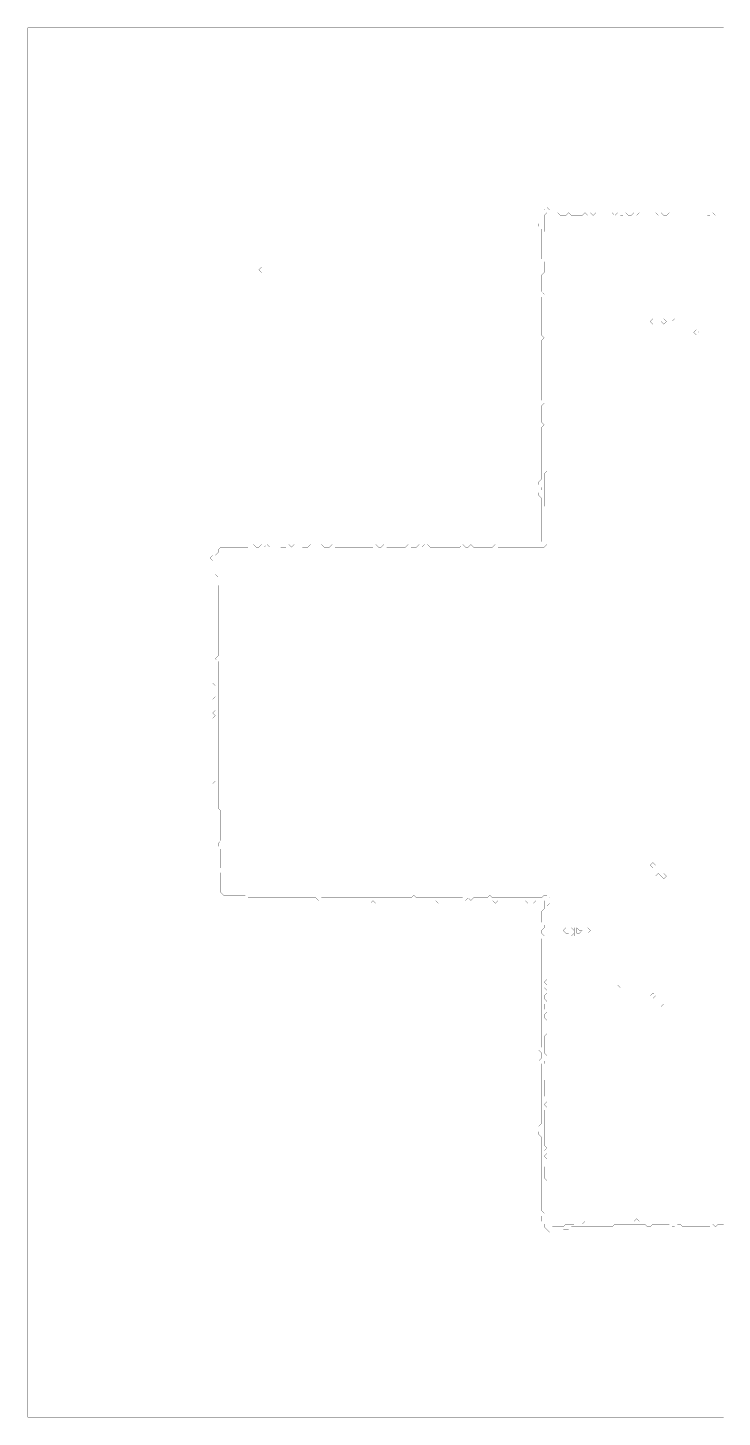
# Model space of a CAD drawing. Header units: metres. Extents: x 0 to 5076, y -5076 to 0.
# Drawn here: x 0 to 2538, y -5076 to 0 of the extents above; entities that cross this region are included whole.
import ezdxf

# ---------------------------------------------------------------- set-up
doc = ezdxf.new("R2010")
doc.units = ezdxf.units.M
doc.layers.add('conductor', color=1, linetype='Continuous')
doc.layers.add('substrate', color=5, linetype='Continuous')

msp = doc.modelspace()

# ---------------------------------------------------------------- linework, layer by layer
at = {"layer": 'conductor', "const_width": 0.5}
msp.add_lwpolyline([(2543, -675.5), (2533.1, -675.5), (2523.1, -675.5), (2513.2, -685.4), (2503.3, -675.5), (2493.3, -685.4), (2483.4, -685.4), (2473.5, -675.5), (2463.5, -675.5), (2453.6, -675.5), (2443.7, -675.5), (2433.7, -675.5), (2423.8, -675.5), (2413.9, -675.5), (2403.9, -675.5), (2394, -675.5), (2384.1, -675.5), (2374.1, -675.5), (2364.2, -675.5), (2354.3, -675.5), (2344.3, -675.5), (2334.4, -685.4), (2324.5, -685.4), (2314.5, -675.5), (2304.6, -685.4), (2294.7, -675.5), (2284.7, -675.5), (2274.8, -675.5), (2264.9, -675.5), (2254.9, -675.5), (2245, -675.5), (2235.1, -675.5), (2225.1, -685.4), (2215.2, -675.5), (2205.3, -685.4), (2195.3, -685.4), (2185.4, -675.5), (2175.5, -685.4), (2165.5, -685.4), (2155.6, -675.5), (2145.7, -685.4), (2135.7, -675.5), (2125.8, -675.5), (2115.9, -675.5), (2105.9, -675.5), (2096, -675.5), (2086.1, -675.5), (2076.1, -675.5), (2066.2, -685.4), (2056.3, -675.5), (2046.3, -685.4), (2036.4, -675.5), (2026.5, -685.4), (2016.5, -685.4), (2006.6, -685.4), (1996.7, -685.4), (1986.7, -685.4), (1976.8, -675.5), (1966.9, -685.4), (1956.9, -685.4), (1947, -685.4), (1937.1, -675.5), (1927.1, -675.5), (1917.2, -675.5), (1907.2, -675.5), (1897.3, -675.5), (1887.4, -685.4), (1887.4, -695.4), (1887.4, -705.3), (1887.4, -715.2), (1887.4, -725.2), (1887.4, -735.1), (1887.4, -745), (1897.3, -755), (1897.3, -764.9), (1897.3, -774.8), (1897.3, -784.8), (1897.3, -794.7), (1897.3, -804.6), (1897.3, -814.6), (1897.3, -824.5), (1897.3, -834.4), (1897.3, -844.4), (1897.3, -854.3), (1897.3, -864.2), (1897.3, -874.2), (1897.3, -884.1), (1897.3, -894), (1897.3, -904), (1897.3, -913.9), (1897.3, -923.8), (1897.3, -933.8), (1897.3, -943.7), (1897.3, -953.6), (1897.3, -963.6), (1897.3, -973.5), (1897.3, -983.4), (1897.3, -993.4), (1897.3, -1003.3), (1897.3, -1013.2), (1897.3, -1023.2), (1897.3, -1033.1), (1897.3, -1043), (1897.3, -1053), (1897.3, -1062.9), (1897.3, -1072.8), (1897.3, -1082.8), (1897.3, -1092.7), (1897.3, -1102.6), (1897.3, -1112.6), (1897.3, -1122.5), (1897.3, -1132.4), (1897.3, -1142.4), (1897.3, -1152.3), (1897.3, -1162.2), (1897.3, -1172.2), (1897.3, -1182.1), (1897.3, -1192), (1897.3, -1202), (1897.3, -1211.9), (1897.3, -1221.8), (1897.3, -1231.8), (1897.3, -1241.7), (1897.3, -1251.6), (1897.3, -1261.6), (1897.3, -1271.5), (1897.3, -1281.4), (1897.3, -1291.4), (1897.3, -1301.3), (1897.3, -1311.2), (1897.3, -1321.2), (1897.3, -1331.1), (1897.3, -1341), (1897.3, -1351), (1897.3, -1360.9), (1897.3, -1370.8), (1897.3, -1380.8), (1897.3, -1390.7), (1897.3, -1400.6), (1897.3, -1410.6), (1897.3, -1420.5), (1897.3, -1430.4), (1897.3, -1440.4), (1897.3, -1450.3), (1897.3, -1460.2), (1897.3, -1470.2), (1897.3, -1480.1), (1897.3, -1490), (1897.3, -1500), (1897.3, -1509.9), (1897.3, -1519.8), (1897.3, -1529.8), (1897.3, -1539.7), (1897.3, -1549.6), (1897.3, -1559.6), (1897.3, -1569.5), (1897.3, -1579.4), (1897.3, -1589.4), (1897.3, -1599.3), (1897.3, -1609.2), (1897.3, -1619.2), (1887.4, -1629.1), (1887.4, -1639), (1887.4, -1649), (1887.4, -1658.9), (1887.4, -1668.8), (1887.4, -1678.8), (1887.4, -1688.7), (1887.4, -1698.6), (1887.4, -1708.6), (1887.4, -1718.5), (1887.4, -1728.4), (1887.4, -1738.4), (1887.4, -1748.3), (1897.3, -1758.2), (1897.3, -1768.2), (1897.3, -1778.1), (1897.3, -1788), (1897.3, -1798), (1897.3, -1807.9), (1897.3, -1817.8), (1897.3, -1827.8), (1897.3, -1837.7), (1897.3, -1847.6), (1897.3, -1857.6), (1897.3, -1867.5), (1897.3, -1877.4), (1897.3, -1887.4), (1887.4, -1897.3), (1877.4, -1897.3), (1867.5, -1897.3), (1857.6, -1897.3), (1847.6, -1897.3), (1837.7, -1897.3), (1827.8, -1897.3), (1817.8, -1897.3), (1807.9, -1897.3), (1798, -1897.3), (1788, -1897.3), (1778.1, -1897.3), (1768.2, -1897.3), (1758.2, -1897.3), (1748.3, -1897.3), (1738.4, -1897.3), (1728.4, -1897.3), (1718.5, -1897.3), (1708.6, -1887.4), (1698.6, -1897.3), (1688.7, -1897.3), (1678.8, -1897.3), (1668.8, -1897.3), (1658.9, -1897.3), (1649, -1897.3), (1639, -1897.3), (1629.1, -1897.3), (1619.2, -1887.4), (1609.2, -1897.3), (1599.3, -1897.3), (1589.4, -1887.4), (1579.4, -1897.3), (1569.5, -1897.3), (1559.6, -1897.3), (1549.6, -1897.3), (1539.7, -1897.3), (1529.8, -1897.3), (1519.8, -1897.3), (1509.9, -1897.3), (1500, -1897.3), (1490, -1897.3), (1480.1, -1897.3), (1470.2, -1897.3), (1460.2, -1887.4), (1450.3, -1887.4), (1440.4, -1897.3), (1430.4, -1887.4), (1420.5, -1897.3), (1410.6, -1897.3), (1400.6, -1897.3), (1390.7, -1887.4), (1380.8, -1897.3), (1370.8, -1897.3), (1360.9, -1897.3), (1351, -1897.3), (1341, -1897.3), (1331.1, -1897.3), (1321.2, -1897.3), (1311.2, -1897.3), (1301.3, -1887.4), (1291.4, -1897.3), (1281.4, -1897.3), (1271.5, -1887.4), (1261.6, -1897.3), (1251.6, -1897.3), (1241.7, -1897.3), (1231.8, -1897.3), (1221.8, -1897.3), (1211.9, -1897.3), (1202, -1897.3), (1192, -1897.3), (1182.1, -1897.3), (1172.2, -1897.3), (1162.2, -1897.3), (1152.3, -1897.3), (1142.4, -1897.3), (1132.4, -1897.3), (1122.5, -1897.3), (1112.6, -1887.4), (1102.6, -1897.3), (1092.7, -1897.3), (1082.8, -1897.3), (1072.8, -1887.4), (1062.9, -1887.4), (1053, -1887.4), (1043, -1887.4), (1033.1, -1887.4), (1023.2, -1897.3), (1013.2, -1897.3), (1003.3, -1897.3), (993.4, -1887.4), (983.4, -1887.4), (973.5, -1887.4), (963.6, -1897.3), (953.6, -1887.4), (943.7, -1897.3), (933.8, -1897.3), (923.8, -1897.3), (913.9, -1887.4), (904, -1887.4), (894, -1887.4), (884.1, -1897.3), (874.2, -1887.4), (864.2, -1897.3), (854.3, -1887.4), (844.4, -1897.3), (834.4, -1897.3), (824.5, -1887.4), (814.6, -1887.4), (804.6, -1897.3), (794.7, -1897.3), (784.8, -1897.3), (774.8, -1897.3), (764.9, -1897.3), (755, -1897.3), (745, -1897.3), (735.1, -1897.3), (725.2, -1897.3), (715.2, -1897.3), (705.3, -1897.3), (695.4, -1907.2), (695.4, -1917.2), (685.4, -1927.1), (685.4, -1937.1), (685.4, -1947), (685.4, -1956.9), (685.4, -1966.9), (685.4, -1976.8), (685.4, -1986.7), (685.4, -1996.7), (695.4, -2006.6), (685.4, -2016.5), (685.4, -2026.5), (695.4, -2036.4), (695.4, -2046.3), (695.4, -2056.3), (695.4, -2066.2), (695.4, -2076.1), (695.4, -2086.1), (695.4, -2096), (695.4, -2105.9), (695.4, -2115.9), (695.4, -2125.8), (695.4, -2135.7), (695.4, -2145.7), (695.4, -2155.6), (695.4, -2165.5), (695.4, -2175.5), (695.4, -2185.4), (695.4, -2195.3), (695.4, -2205.3), (695.4, -2215.2), (695.4, -2225.1), (695.4, -2235.1), (695.4, -2245), (695.4, -2254.9), (695.4, -2264.9), (695.4, -2274.8), (695.4, -2284.7), (695.4, -2294.7), (685.4, -2304.6), (695.4, -2314.5), (695.4, -2324.5), (695.4, -2334.4), (695.4, -2344.3), (695.4, -2354.3), (695.4, -2364.2), (695.4, -2374.1), (695.4, -2384.1), (695.4, -2394), (695.4, -2403.9), (695.4, -2413.9), (695.4, -2423.8), (695.4, -2433.7), (695.4, -2443.7), (695.4, -2453.6), (695.4, -2463.5), (695.4, -2473.5), (695.4, -2483.4), (695.4, -2493.3), (695.4, -2503.3), (695.4, -2513.2), (695.4, -2523.1), (695.4, -2533.1), (695.4, -2543), (695.4, -2552.9), (695.4, -2562.9), (695.4, -2572.8), (695.4, -2582.7), (695.4, -2592.7), (695.4, -2602.6), (695.4, -2612.5), (695.4, -2622.5), (695.4, -2632.4), (695.4, -2642.3), (695.4, -2652.3), (695.4, -2662.2), (695.4, -2672.1), (695.4, -2682.1), (695.4, -2692), (695.4, -2701.9), (695.4, -2711.9), (695.4, -2721.8), (695.4, -2731.7), (695.4, -2741.7), (695.4, -2751.6), (695.4, -2761.5), (695.4, -2771.5), (695.4, -2781.4), (695.4, -2791.3), (695.4, -2801.3), (695.4, -2811.2), (695.4, -2821.1), (695.4, -2831.1), (695.4, -2841), (695.4, -2850.9), (705.3, -2860.9), (705.3, -2870.8), (705.3, -2880.7), (705.3, -2890.7), (705.3, -2900.6), (705.3, -2910.5), (705.3, -2920.5), (705.3, -2930.4), (705.3, -2940.3), (705.3, -2950.3), (705.3, -2960.2), (705.3, -2970.1), (695.4, -2980.1), (695.4, -2990), (705.3, -2999.9), (705.3, -3009.9), (705.3, -3019.8), (705.3, -3029.7), (705.3, -3039.7), (705.3, -3049.6), (705.3, -3059.5), (705.3, -3069.5), (695.4, -3079.4), (705.3, -3089.3), (705.3, -3099.3), (705.3, -3109.2), (705.3, -3119.1), (705.3, -3129.1), (705.3, -3139), (705.3, -3148.9), (705.3, -3158.9), (715.2, -3168.8), (725.2, -3168.8), (735.1, -3168.8), (745, -3168.8), (755, -3168.8), (764.9, -3168.8), (774.8, -3168.8), (784.8, -3168.8), (794.7, -3168.8), (804.6, -3178.8), (814.6, -3178.8), (824.5, -3178.8), (834.4, -3178.8), (844.4, -3178.8), (854.3, -3178.8), (864.2, -3178.8), (874.2, -3178.8), (884.1, -3178.8), (894, -3178.8), (904, -3178.8), (913.9, -3178.8), (923.8, -3178.8), (933.8, -3178.8), (943.7, -3178.8), (953.6, -3178.8), (963.6, -3178.8), (973.5, -3178.8), (983.4, -3178.8), (993.4, -3178.8), (1003.3, -3178.8), (1013.2, -3178.8), (1023.2, -3178.8), (1033.1, -3178.8), (1043, -3178.8), (1053, -3178.8), (1062.9, -3188.7), (1072.8, -3178.8), (1082.8, -3178.8), (1092.7, -3178.8), (1102.6, -3178.8), (1112.6, -3178.8), (1122.5, -3178.8), (1132.4, -3178.8), (1142.4, -3178.8), (1152.3, -3178.8), (1162.2, -3178.8), (1172.2, -3178.8), (1182.1, -3178.8), (1192, -3178.8), (1202, -3178.8), (1211.9, -3178.8), (1221.8, -3178.8), (1231.8, -3178.8), (1241.7, -3178.8), (1251.6, -3178.8), (1261.6, -3178.8), (1271.5, -3178.8), (1281.4, -3178.8), (1291.4, -3178.8), (1301.3, -3178.8), (1311.2, -3178.8), (1321.2, -3178.8), (1331.1, -3178.8), (1341, -3178.8), (1351, -3178.8), (1360.9, -3178.8), (1370.8, -3178.8), (1380.8, -3178.8), (1390.7, -3178.8), (1400.6, -3178.8), (1410.6, -3168.8), (1420.5, -3178.8), (1430.4, -3178.8), (1440.4, -3178.8), (1450.3, -3178.8), (1460.2, -3178.8), (1470.2, -3178.8), (1480.1, -3178.8), (1490, -3178.8), (1500, -3178.8), (1509.9, -3178.8), (1519.8, -3178.8), (1529.8, -3178.8), (1539.7, -3178.8), (1549.6, -3178.8), (1559.6, -3178.8), (1569.5, -3178.8), (1579.4, -3178.8), (1589.4, -3178.8), (1599.3, -3188.7), (1609.2, -3178.8), (1619.2, -3188.7), (1629.1, -3178.8), (1639, -3178.8), (1649, -3178.8), (1658.9, -3178.8), (1668.8, -3178.8), (1678.8, -3178.8), (1688.7, -3168.8), (1698.6, -3178.8), (1708.6, -3178.8), (1718.5, -3178.8), (1728.4, -3178.8), (1738.4, -3178.8), (1748.3, -3178.8), (1758.2, -3178.8), (1768.2, -3178.8), (1778.1, -3178.8), (1788, -3178.8), (1798, -3178.8), (1807.9, -3178.8), (1817.8, -3178.8), (1827.8, -3178.8), (1837.7, -3178.8), (1847.6, -3178.8), (1857.6, -3178.8), (1867.5, -3178.8), (1877.4, -3178.8), (1887.4, -3168.8), (1897.3, -3168.8), (1907.2, -3178.8), (1907.2, -3188.7), (1907.2, -3198.6), (1897.3, -3208.6), (1897.3, -3218.5), (1897.3, -3228.4), (1897.3, -3238.4), (1897.3, -3248.3), (1897.3, -3258.2), (1897.3, -3268.2), (1897.3, -3278.1), (1897.3, -3288), (1897.3, -3298), (1897.3, -3307.9), (1897.3, -3317.8), (1897.3, -3327.8), (1897.3, -3337.7), (1897.3, -3347.6), (1897.3, -3357.6), (1897.3, -3367.5), (1897.3, -3377.4), (1897.3, -3387.4), (1897.3, -3397.3), (1897.3, -3407.2), (1897.3, -3417.2), (1897.3, -3427.1), (1897.3, -3437), (1897.3, -3447), (1887.4, -3456.9), (1897.3, -3466.8), (1897.3, -3476.8), (1887.4, -3486.7), (1897.3, -3496.6), (1887.4, -3506.6), (1897.3, -3516.5), (1897.3, -3526.4), (1887.4, -3536.4), (1887.4, -3546.3), (1897.3, -3556.2), (1887.4, -3566.2), (1887.4, -3576.1), (1887.4, -3586), (1897.3, -3596), (1887.4, -3605.9), (1887.4, -3615.8), (1897.3, -3625.8), (1897.3, -3635.7), (1897.3, -3645.6), (1897.3, -3655.6), (1897.3, -3665.5), (1897.3, -3675.4), (1887.4, -3685.4), (1887.4, -3695.3), (1887.4, -3705.2), (1887.4, -3715.2), (1887.4, -3725.1), (1887.4, -3735), (1887.4, -3745), (1897.3, -3754.9), (1897.3, -3764.8), (1887.4, -3774.8), (1887.4, -3784.7), (1897.3, -3794.6), (1897.3, -3804.6), (1897.3, -3814.5), (1897.3, -3824.4), (1897.3, -3834.4), (1887.4, -3844.3), (1887.4, -3854.2), (1887.4, -3864.2), (1887.4, -3874.1), (1887.4, -3884), (1887.4, -3894), (1887.4, -3903.9), (1897.3, -3913.8), (1897.3, -3923.8), (1887.4, -3933.7), (1897.3, -3943.6), (1887.4, -3953.6), (1887.4, -3963.5), (1887.4, -3973.4), (1887.4, -3983.4), (1887.4, -3993.3), (1887.4, -4003.2), (1887.4, -4013.2), (1887.4, -4023.1), (1887.4, -4033), (1887.4, -4043), (1887.4, -4052.9), (1887.4, -4062.8), (1887.4, -4072.8), (1887.4, -4082.7), (1897.3, -4092.6), (1887.4, -4102.6), (1897.3, -4112.5), (1887.4, -4122.4), (1897.3, -4132.4), (1897.3, -4142.3), (1897.3, -4152.2), (1887.4, -4162.2), (1887.4, -4172.1), (1887.4, -4182), (1887.4, -4192), (1887.4, -4201.9), (1897.3, -4211.8), (1897.3, -4221.8), (1897.3, -4231.7), (1897.3, -4241.6), (1897.3, -4251.6), (1897.3, -4261.5), (1897.3, -4271.4), (1897.3, -4281.4), (1897.3, -4291.3), (1897.3, -4301.2), (1897.3, -4311.2), (1897.3, -4321.1), (1897.3, -4331), (1897.3, -4341), (1897.3, -4350.9), (1897.3, -4360.8), (1907.2, -4370.8), (1917.2, -4380.7), (1927.1, -4380.7), (1937.1, -4380.7), (1947, -4380.7), (1956.9, -4380.7), (1966.9, -4370.8), (1976.8, -4370.8), (1986.7, -4370.8), (1996.7, -4370.8), (2006.6, -4360.8), (2016.5, -4360.8), (2026.5, -4370.8), (2036.4, -4360.8), (2046.3, -4360.8), (2056.3, -4360.8), (2066.2, -4360.8), (2076.1, -4360.8), (2086.1, -4360.8), (2096, -4360.8), (2105.9, -4360.8), (2115.9, -4360.8), (2125.8, -4360.8), (2135.7, -4360.8), (2145.7, -4360.8), (2155.6, -4360.8), (2165.5, -4360.8), (2175.5, -4360.8), (2185.4, -4360.8), (2195.3, -4360.8), (2205.3, -4360.8), (2215.2, -4360.8), (2225.1, -4350.9), (2235.1, -4360.8), (2245, -4360.8), (2254.9, -4360.8), (2264.9, -4360.8), (2274.8, -4360.8), (2284.7, -4360.8), (2294.7, -4360.8), (2304.6, -4360.8), (2314.5, -4360.8), (2324.5, -4360.8), (2334.4, -4360.8), (2344.3, -4360.8), (2354.3, -4360.8), (2364.2, -4360.8), (2374.1, -4360.8), (2384.1, -4360.8), (2394, -4360.8), (2403.9, -4360.8), (2413.9, -4360.8), (2423.8, -4360.8), (2433.7, -4360.8), (2443.7, -4360.8), (2453.6, -4360.8), (2463.5, -4360.8), (2473.5, -4360.8), (2483.4, -4360.8), (2493.3, -4360.8), (2503.3, -4360.8), (2513.2, -4360.8), (2523.1, -4360.8), (2533.1, -4360.8), (2543, -4360.8)], dxfattribs=at)
for points in [[(2274.8, -1072.8), (2284.7, -1062.9), (2294.7, -1072.8), (2284.7, -1082.8)], [(2314.5, -1072.8), (2324.5, -1062.9), (2334.4, -1072.8), (2324.5, -1082.8)], [(2354.3, -1072.8), (2364.2, -1062.9), (2374.1, -1072.8), (2364.2, -1082.8)], [(2433.7, -1112.6), (2443.7, -1102.6), (2453.6, -1112.6), (2443.7, -1122.5)], [(2274.8, -3059.5), (2284.7, -3049.6), (2294.7, -3059.5), (2284.7, -3069.5)], [(2294.7, -3099.3), (2304.6, -3089.3), (2314.5, -3099.3), (2304.6, -3109.2)], [(2314.5, -3099.3), (2324.5, -3089.3), (2334.4, -3099.3), (2324.5, -3109.2)], [(1956.9, -3298), (1966.9, -3288), (1976.8, -3288), (1986.7, -3288), (1996.7, -3298), (1996.7, -3307.9), (1986.7, -3317.8), (1976.8, -3307.9), (1966.9, -3307.9)], [(1996.7, -3288), (2006.6, -3278.1), (2016.5, -3288), (2026.5, -3288), (2036.4, -3298), (2026.5, -3307.9), (2016.5, -3317.8), (2006.6, -3327.8), (1996.7, -3317.8), (1996.7, -3307.9), (1996.7, -3298)], [(2036.4, -3298), (2046.3, -3288), (2056.3, -3298), (2046.3, -3307.9)], [(2155.6, -3496.6), (2165.5, -3486.7), (2175.5, -3496.6), (2165.5, -3506.6)], [(2274.8, -3536.4), (2284.7, -3526.4), (2294.7, -3536.4), (2284.7, -3546.3)], [(2314.5, -3576.1), (2324.5, -3566.2), (2334.4, -3576.1), (2324.5, -3586)]]:
    msp.add_lwpolyline(points, close=True, dxfattribs=at)
at = {"layer": 'substrate', "const_width": 0.5}
for points in [[(2543, 0), (2533.1, 0), (2523.1, 0), (2513.2, 0), (2503.3, 0), (2493.3, 0), (2483.4, 0), (2473.5, 0), (2463.5, 0), (2453.6, 0), (2443.7, 0), (2433.7, 0), (2423.8, 0), (2413.9, 0), (2403.9, 0), (2394, 0), (2384.1, 0), (2374.1, 0), (2364.2, 0), (2354.3, 0), (2344.3, 0), (2334.4, 0), (2324.5, 0), (2314.5, 0), (2304.6, 0), (2294.7, 0), (2284.7, 0), (2274.8, 0), (2264.9, 0), (2254.9, 0), (2245, 0), (2235.1, 0), (2225.1, 0), (2215.2, 0), (2205.3, 0), (2195.3, 0), (2185.4, 0), (2175.5, 0), (2165.5, 0), (2155.6, 0), (2145.7, 0), (2135.7, 0), (2125.8, 0), (2115.9, 0), (2105.9, 0), (2096, 0), (2086.1, 0), (2076.1, 0), (2066.2, 0), (2056.3, 0), (2046.3, 0), (2036.4, 0), (2026.5, 0), (2016.5, 0), (2006.6, 0), (1996.7, 0), (1986.7, 0), (1976.8, 0), (1966.9, 0), (1956.9, 0), (1947, 0), (1937.1, 0), (1927.1, 0), (1917.2, 0), (1907.2, 0), (1897.3, 0), (1887.4, 0), (1877.4, 0), (1867.5, 0), (1857.6, 0), (1847.6, 0), (1837.7, 0), (1827.8, 0), (1817.8, 0), (1807.9, 0), (1798, 0), (1788, 0), (1778.1, 0), (1768.2, 0), (1758.2, 0), (1748.3, 0), (1738.4, 0), (1728.4, 0), (1718.5, 0), (1708.6, 0), (1698.6, 0), (1688.7, 0), (1678.8, 0), (1668.8, 0), (1658.9, 0), (1649, 0), (1639, 0), (1629.1, 0), (1619.2, 0), (1609.2, 0), (1599.3, 0), (1589.4, 0), (1579.4, 0), (1569.5, 0), (1559.6, 0), (1549.6, 0), (1539.7, 0), (1529.8, 0), (1519.8, 0), (1509.9, 0), (1500, 0), (1490, 0), (1480.1, 0), (1470.2, 0), (1460.2, 0), (1450.3, 0), (1440.4, 0), (1430.4, 0), (1420.5, 0), (1410.6, 0), (1400.6, 0), (1390.7, 0), (1380.8, 0), (1370.8, 0), (1360.9, 0), (1351, 0), (1341, 0), (1331.1, 0), (1321.2, 0), (1311.2, 0), (1301.3, 0), (1291.4, 0), (1281.4, 0), (1271.5, 0), (1261.6, 0), (1251.6, 0), (1241.7, 0), (1231.8, 0), (1221.8, 0), (1211.9, 0), (1202, 0), (1192, 0), (1182.1, 0), (1172.2, 0), (1162.2, 0), (1152.3, 0), (1142.4, 0), (1132.4, 0), (1122.5, 0), (1112.6, 0), (1102.6, 0), (1092.7, 0), (1082.8, 0), (1072.8, 0), (1062.9, 0), (1053, 0), (1043, 0), (1033.1, 0), (1023.2, 0), (1013.2, 0), (1003.3, 0), (993.4, 0), (983.4, 0), (973.5, 0), (963.6, 0), (953.6, 0), (943.7, 0), (933.8, 0), (923.8, 0), (913.9, 0), (904, 0), (894, 0), (884.1, 0), (874.2, 0), (864.2, 0), (854.3, 0), (844.4, 0), (834.4, 0), (824.5, 0), (814.6, 0), (804.6, 0), (794.7, 0), (784.8, 0), (774.8, 0), (764.9, 0), (755, 0), (745, 0), (735.1, 0), (725.2, 0), (715.2, 0), (705.3, 0), (695.4, 0), (685.4, 0), (675.5, 0), (665.6, 0), (655.6, 0), (645.7, 0), (635.8, 0), (625.8, 0), (615.9, 0), (605.9, 0), (596, 0), (586.1, 0), (576.1, 0), (566.2, 0), (556.3, 0), (546.3, 0), (536.4, 0), (526.5, 0), (516.5, 0), (506.6, 0), (496.7, 0), (486.7, 0), (476.8, 0), (466.9, 0), (456.9, 0), (447, 0), (437.1, 0), (427.1, 0), (417.2, 0), (407.3, 0), (397.3, 0), (387.4, 0), (377.5, 0), (367.5, 0), (357.6, 0), (347.7, 0), (337.7, 0), (327.8, 0), (317.9, 0), (307.9, 0), (298, 0), (288.1, 0), (278.1, 0), (268.2, 0), (258.3, 0), (248.3, 0), (238.4, 0), (228.5, 0), (218.5, 0), (208.6, 0), (198.7, 0), (188.7, 0), (178.8, 0), (168.9, 0), (158.9, 0), (149, 0), (139.1, 0), (129.1, 0), (119.2, 0), (109.3, 0), (99.3, 0), (89.4, 0), (79.5, 0), (69.5, 0), (59.6, 0), (49.7, 0), (39.7, 0), (29.8, 0), (19.9, 0), (9.9, 0), (0, 0), (0, -9.9), (0, -19.9), (0, -29.8), (0, -39.7), (0, -49.7), (0, -59.6), (0, -69.5), (0, -79.5), (0, -89.4), (0, -99.3), (0, -109.3), (0, -119.2), (0, -129.1), (0, -139.1), (0, -149), (0, -158.9), (0, -168.9), (0, -178.8), (0, -188.7), (0, -198.7), (0, -208.6), (0, -218.5), (0, -228.5), (0, -238.4), (0, -248.3), (0, -258.3), (0, -268.2), (0, -278.1), (0, -288.1), (0, -298), (0, -307.9), (0, -317.9), (0, -327.8), (0, -337.7), (0, -347.7), (0, -357.6), (0, -367.5), (0, -377.5), (0, -387.4), (0, -397.3), (0, -407.3), (0, -417.2), (0, -427.1), (0, -437.1), (0, -447), (0, -456.9), (0, -466.9), (0, -476.8), (0, -486.7), (0, -496.7), (0, -506.6), (0, -516.5), (0, -526.5), (0, -536.4), (0, -546.3), (0, -556.3), (0, -566.2), (0, -576.1), (0, -586.1), (0, -596), (0, -605.9), (0, -615.9), (0, -625.8), (0, -635.8), (0, -645.7), (0, -655.6), (0, -665.6), (0, -675.5), (0, -685.4), (0, -695.4), (0, -705.3), (0, -715.2), (0, -725.2), (0, -735.1), (0, -745), (0, -755), (0, -764.9), (0, -774.8), (0, -784.8), (0, -794.7), (0, -804.6), (0, -814.6), (0, -824.5), (0, -834.4), (0, -844.4), (0, -854.3), (0, -864.2), (0, -874.2), (0, -884.1), (0, -894), (0, -904), (0, -913.9), (0, -923.8), (0, -933.8), (0, -943.7), (0, -953.6), (0, -963.6), (0, -973.5), (0, -983.4), (0, -993.4), (0, -1003.3), (0, -1013.2), (0, -1023.2), (0, -1033.1), (0, -1043), (0, -1053), (0, -1062.9), (0, -1072.8), (0, -1082.8), (0, -1092.7), (0, -1102.6), (0, -1112.6), (0, -1122.5), (0, -1132.4), (0, -1142.4), (0, -1152.3), (0, -1162.2), (0, -1172.2), (0, -1182.1), (0, -1192), (0, -1202), (0, -1211.9), (0, -1221.8), (0, -1231.8), (0, -1241.7), (0, -1251.6), (0, -1261.6), (0, -1271.5), (0, -1281.4), (0, -1291.4), (0, -1301.3), (0, -1311.2), (0, -1321.2), (0, -1331.1), (0, -1341), (0, -1351), (0, -1360.9), (0, -1370.8), (0, -1380.8), (0, -1390.7), (0, -1400.6), (0, -1410.6), (0, -1420.5), (0, -1430.4), (0, -1440.4), (0, -1450.3), (0, -1460.2), (0, -1470.2), (0, -1480.1), (0, -1490), (0, -1500), (0, -1509.9), (0, -1519.8), (0, -1529.8), (0, -1539.7), (0, -1549.6), (0, -1559.6), (0, -1569.5), (0, -1579.4), (0, -1589.4), (0, -1599.3), (0, -1609.2), (0, -1619.2), (0, -1629.1), (0, -1639), (0, -1649), (0, -1658.9), (0, -1668.8), (0, -1678.8), (0, -1688.7), (0, -1698.6), (0, -1708.6), (0, -1718.5), (0, -1728.4), (0, -1738.4), (0, -1748.3), (0, -1758.2), (0, -1768.2), (0, -1778.1), (0, -1788), (0, -1798), (0, -1807.9), (0, -1817.8), (0, -1827.8), (0, -1837.7), (0, -1847.6), (0, -1857.6), (0, -1867.5), (0, -1877.4), (0, -1887.4), (0, -1897.3), (0, -1907.2), (0, -1917.2), (0, -1927.1), (0, -1937.1), (0, -1947), (0, -1956.9), (0, -1966.9), (0, -1976.8), (0, -1986.7), (0, -1996.7), (0, -2006.6), (0, -2016.5), (0, -2026.5), (0, -2036.4), (0, -2046.3), (0, -2056.3), (0, -2066.2), (0, -2076.1), (0, -2086.1), (0, -2096), (0, -2105.9), (0, -2115.9), (0, -2125.8), (0, -2135.7), (0, -2145.7), (0, -2155.6), (0, -2165.5), (0, -2175.5), (0, -2185.4), (0, -2195.3), (0, -2205.3), (0, -2215.2), (0, -2225.1), (0, -2235.1), (0, -2245), (0, -2254.9), (0, -2264.9), (0, -2274.8), (0, -2284.7), (0, -2294.7), (0, -2304.6), (0, -2314.5), (0, -2324.5), (0, -2334.4), (0, -2344.3), (0, -2354.3), (0, -2364.2), (0, -2374.1), (0, -2384.1), (0, -2394), (0, -2403.9), (0, -2413.9), (0, -2423.8), (0, -2433.7), (0, -2443.7), (0, -2453.6), (0, -2463.5), (0, -2473.5), (0, -2483.4), (0, -2493.3), (0, -2503.3), (0, -2513.2), (0, -2523.1), (0, -2533.1), (0, -2543), (0, -2552.9), (0, -2562.9), (0, -2572.8), (0, -2582.7), (0, -2592.7), (0, -2602.6), (0, -2612.5), (0, -2622.5), (0, -2632.4), (0, -2642.3), (0, -2652.3), (0, -2662.2), (0, -2672.1), (0, -2682.1), (0, -2692), (0, -2701.9), (0, -2711.9), (0, -2721.8), (0, -2731.7), (0, -2741.7), (0, -2751.6), (0, -2761.5), (0, -2771.5), (0, -2781.4), (0, -2791.3), (0, -2801.3), (0, -2811.2), (0, -2821.1), (0, -2831.1), (0, -2841), (0, -2850.9), (0, -2860.9), (0, -2870.8), (0, -2880.7), (0, -2890.7), (0, -2900.6), (0, -2910.5), (0, -2920.5), (0, -2930.4), (0, -2940.3), (0, -2950.3), (0, -2960.2), (0, -2970.1), (0, -2980.1), (0, -2990), (0, -2999.9), (0, -3009.9), (0, -3019.8), (0, -3029.7), (0, -3039.7), (0, -3049.6), (0, -3059.5), (0, -3069.5), (0, -3079.4), (0, -3089.3), (0, -3099.3), (0, -3109.2), (0, -3119.1), (0, -3129.1), (0, -3139), (0, -3148.9), (0, -3158.9), (0, -3168.8), (0, -3178.8), (0, -3188.7), (0, -3198.6), (0, -3208.6), (0, -3218.5), (0, -3228.4), (0, -3238.4), (0, -3248.3), (0, -3258.2), (0, -3268.2), (0, -3278.1), (0, -3288), (0, -3298), (0, -3307.9), (0, -3317.8), (0, -3327.8), (0, -3337.7), (0, -3347.6), (0, -3357.6), (0, -3367.5), (0, -3377.4), (0, -3387.4), (0, -3397.3), (0, -3407.2), (0, -3417.2), (0, -3427.1), (0, -3437), (0, -3447), (0, -3456.9), (0, -3466.8), (0, -3476.8), (0, -3486.7), (0, -3496.6), (0, -3506.6), (0, -3516.5), (0, -3526.4), (0, -3536.4), (0, -3546.3), (0, -3556.2), (0, -3566.2), (0, -3576.1), (0, -3586), (0, -3596), (0, -3605.9), (0, -3615.8), (0, -3625.8), (0, -3635.7), (0, -3645.6), (0, -3655.6), (0, -3665.5), (0, -3675.4), (0, -3685.4), (0, -3695.3), (0, -3705.2), (0, -3715.2), (0, -3725.1), (0, -3735), (0, -3745), (0, -3754.9), (0, -3764.8), (0, -3774.8), (0, -3784.7), (0, -3794.6), (0, -3804.6), (0, -3814.5), (0, -3824.4), (0, -3834.4), (0, -3844.3), (0, -3854.2), (0, -3864.2), (0, -3874.1), (0, -3884), (0, -3894), (0, -3903.9), (0, -3913.8), (0, -3923.8), (0, -3933.7), (0, -3943.6), (0, -3953.6), (0, -3963.5), (0, -3973.4), (0, -3983.4), (0, -3993.3), (0, -4003.2), (0, -4013.2), (0, -4023.1), (0, -4033), (0, -4043), (0, -4052.9), (0, -4062.8), (0, -4072.8), (0, -4082.7), (0, -4092.6), (0, -4102.6), (0, -4112.5), (0, -4122.4), (0, -4132.4), (0, -4142.3), (0, -4152.2), (0, -4162.2), (0, -4172.1), (0, -4182), (0, -4192), (0, -4201.9), (0, -4211.8), (0, -4221.8), (0, -4231.7), (0, -4241.6), (0, -4251.6), (0, -4261.5), (0, -4271.4), (0, -4281.4), (0, -4291.3), (0, -4301.2), (0, -4311.2), (0, -4321.1), (0, -4331), (0, -4341), (0, -4350.9), (0, -4360.8), (0, -4370.8), (0, -4380.7), (0, -4390.6), (0, -4400.6), (0, -4410.5), (0, -4420.4), (0, -4430.4), (0, -4440.3), (0, -4450.2), (0, -4460.2), (0, -4470.1), (0, -4480.1), (0, -4490), (0, -4499.9), (0, -4509.9), (0, -4519.8), (0, -4529.7), (0, -4539.7), (0, -4549.6), (0, -4559.5), (0, -4569.5), (0, -4579.4), (0, -4589.3), (0, -4599.3), (0, -4609.2), (0, -4619.1), (0, -4629.1), (0, -4639), (0, -4648.9), (0, -4658.9), (0, -4668.8), (0, -4678.7), (0, -4688.7), (0, -4698.6), (0, -4708.5), (0, -4718.5), (0, -4728.4), (0, -4738.3), (0, -4748.3), (0, -4758.2), (0, -4768.1), (0, -4778.1), (0, -4788), (0, -4797.9), (0, -4807.9), (0, -4817.8), (0, -4827.7), (0, -4837.7), (0, -4847.6), (0, -4857.5), (0, -4867.5), (0, -4877.4), (0, -4887.3), (0, -4897.3), (0, -4907.2), (0, -4917.1), (0, -4927.1), (0, -4937), (0, -4946.9), (0, -4956.9), (0, -4966.8), (0, -4976.7), (0, -4986.7), (0, -4996.6), (0, -5006.5), (0, -5016.5), (0, -5026.4), (0, -5036.3), (0, -5046.3), (0, -5056.2), (0, -5066.1), (0, -5076.1), (9.9, -5076.1), (19.9, -5076.1), (29.8, -5076.1), (39.7, -5076.1), (49.7, -5076.1), (59.6, -5076.1), (69.5, -5076.1), (79.5, -5076.1), (89.4, -5076.1), (99.3, -5076.1), (109.3, -5076.1), (119.2, -5076.1), (129.1, -5076.1), (139.1, -5076.1), (149, -5076.1), (158.9, -5076.1), (168.9, -5076.1), (178.8, -5076.1), (188.7, -5076.1), (198.7, -5076.1), (208.6, -5076.1), (218.5, -5076.1), (228.5, -5076.1), (238.4, -5076.1), (248.3, -5076.1), (258.3, -5076.1), (268.2, -5076.1), (278.1, -5076.1), (288.1, -5076.1), (298, -5076.1), (307.9, -5076.1), (317.9, -5076.1), (327.8, -5076.1), (337.7, -5076.1), (347.7, -5076.1), (357.6, -5076.1), (367.5, -5076.1), (377.5, -5076.1), (387.4, -5076.1), (397.3, -5076.1), (407.3, -5076.1), (417.2, -5076.1), (427.1, -5076.1), (437.1, -5076.1), (447, -5076.1), (456.9, -5076.1), (466.9, -5076.1), (476.8, -5076.1), (486.7, -5076.1), (496.7, -5076.1), (506.6, -5076.1), (516.5, -5076.1), (526.5, -5076.1), (536.4, -5076.1), (546.3, -5076.1), (556.3, -5076.1), (566.2, -5076.1), (576.1, -5076.1), (586.1, -5076.1), (596, -5076.1), (605.9, -5076.1), (615.9, -5076.1), (625.8, -5076.1), (635.8, -5076.1), (645.7, -5076.1), (655.6, -5076.1), (665.6, -5076.1), (675.5, -5076.1), (685.4, -5076.1), (695.4, -5076.1), (705.3, -5076.1), (715.2, -5076.1), (725.2, -5076.1), (735.1, -5076.1), (745, -5076.1), (755, -5076.1), (764.9, -5076.1), (774.8, -5076.1), (784.8, -5076.1), (794.7, -5076.1), (804.6, -5076.1), (814.6, -5076.1), (824.5, -5076.1), (834.4, -5076.1), (844.4, -5076.1), (854.3, -5076.1), (864.2, -5076.1), (874.2, -5076.1), (884.1, -5076.1), (894, -5076.1), (904, -5076.1), (913.9, -5076.1), (923.8, -5076.1), (933.8, -5076.1), (943.7, -5076.1), (953.6, -5076.1), (963.6, -5076.1), (973.5, -5076.1), (983.4, -5076.1), (993.4, -5076.1), (1003.3, -5076.1), (1013.2, -5076.1), (1023.2, -5076.1), (1033.1, -5076.1), (1043, -5076.1), (1053, -5076.1), (1062.9, -5076.1), (1072.8, -5076.1), (1082.8, -5076.1), (1092.7, -5076.1), (1102.6, -5076.1), (1112.6, -5076.1), (1122.5, -5076.1), (1132.4, -5076.1), (1142.4, -5076.1), (1152.3, -5076.1), (1162.2, -5076.1), (1172.2, -5076.1), (1182.1, -5076.1), (1192, -5076.1), (1202, -5076.1), (1211.9, -5076.1), (1221.8, -5076.1), (1231.8, -5076.1), (1241.7, -5076.1), (1251.6, -5076.1), (1261.6, -5076.1), (1271.5, -5076.1), (1281.4, -5076.1), (1291.4, -5076.1), (1301.3, -5076.1), (1311.2, -5076.1), (1321.2, -5076.1), (1331.1, -5076.1), (1341, -5076.1), (1351, -5076.1), (1360.9, -5076.1), (1370.8, -5076.1), (1380.8, -5076.1), (1390.7, -5076.1), (1400.6, -5076.1), (1410.6, -5076.1), (1420.5, -5076.1), (1430.4, -5076.1), (1440.4, -5076.1), (1450.3, -5076.1), (1460.2, -5076.1), (1470.2, -5076.1), (1480.1, -5076.1), (1490, -5076.1), (1500, -5076.1), (1509.9, -5076.1), (1519.8, -5076.1), (1529.8, -5076.1), (1539.7, -5076.1), (1549.6, -5076.1), (1559.6, -5076.1), (1569.5, -5076.1), (1579.4, -5076.1), (1589.4, -5076.1), (1599.3, -5076.1), (1609.2, -5076.1), (1619.2, -5076.1), (1629.1, -5076.1), (1639, -5076.1), (1649, -5076.1), (1658.9, -5076.1), (1668.8, -5076.1), (1678.8, -5076.1), (1688.7, -5076.1), (1698.6, -5076.1), (1708.6, -5076.1), (1718.5, -5076.1), (1728.4, -5076.1), (1738.4, -5076.1), (1748.3, -5076.1), (1758.2, -5076.1), (1768.2, -5076.1), (1778.1, -5076.1), (1788, -5076.1), (1798, -5076.1), (1807.9, -5076.1), (1817.8, -5076.1), (1827.8, -5076.1), (1837.7, -5076.1), (1847.6, -5076.1), (1857.6, -5076.1), (1867.5, -5076.1), (1877.4, -5076.1), (1887.4, -5076.1), (1897.3, -5076.1), (1907.2, -5076.1), (1917.2, -5076.1), (1927.1, -5076.1), (1937.1, -5076.1), (1947, -5076.1), (1956.9, -5076.1), (1966.9, -5076.1), (1976.8, -5076.1), (1986.7, -5076.1), (1996.7, -5076.1), (2006.6, -5076.1), (2016.5, -5076.1), (2026.5, -5076.1), (2036.4, -5076.1), (2046.3, -5076.1), (2056.3, -5076.1), (2066.2, -5076.1), (2076.1, -5076.1), (2086.1, -5076.1), (2096, -5076.1), (2105.9, -5076.1), (2115.9, -5076.1), (2125.8, -5076.1), (2135.7, -5076.1), (2145.7, -5076.1), (2155.6, -5076.1), (2165.5, -5076.1), (2175.5, -5076.1), (2185.4, -5076.1), (2195.3, -5076.1), (2205.3, -5076.1), (2215.2, -5076.1), (2225.1, -5076.1), (2235.1, -5076.1), (2245, -5076.1), (2254.9, -5076.1), (2264.9, -5076.1), (2274.8, -5076.1), (2284.7, -5076.1), (2294.7, -5076.1), (2304.6, -5076.1), (2314.5, -5076.1), (2324.5, -5076.1), (2334.4, -5076.1), (2344.3, -5076.1), (2354.3, -5076.1), (2364.2, -5076.1), (2374.1, -5076.1), (2384.1, -5076.1), (2394, -5076.1), (2403.9, -5076.1), (2413.9, -5076.1), (2423.8, -5076.1), (2433.7, -5076.1), (2443.7, -5076.1), (2453.6, -5076.1), (2463.5, -5076.1), (2473.5, -5076.1), (2483.4, -5076.1), (2493.3, -5076.1), (2503.3, -5076.1), (2513.2, -5076.1), (2523.1, -5076.1), (2533.1, -5076.1), (2543, -5076.1)], [(2543, -4370.8), (2533.1, -4370.8), (2523.1, -4370.8), (2513.2, -4380.7), (2503.3, -4370.8), (2493.3, -4380.7), (2483.4, -4380.7), (2473.5, -4380.7), (2463.5, -4380.7), (2453.6, -4380.7), (2443.7, -4380.7), (2433.7, -4380.7), (2423.8, -4380.7), (2413.9, -4380.7), (2403.9, -4380.7), (2394, -4380.7), (2384.1, -4370.8), (2374.1, -4370.8), (2364.2, -4380.7), (2354.3, -4380.7), (2344.3, -4370.8), (2334.4, -4370.8), (2324.5, -4370.8), (2314.5, -4370.8), (2304.6, -4370.8), (2294.7, -4370.8), (2284.7, -4370.8), (2274.8, -4380.7), (2264.9, -4380.7), (2254.9, -4370.8), (2245, -4370.8), (2235.1, -4370.8), (2225.1, -4370.8), (2215.2, -4370.8), (2205.3, -4370.8), (2195.3, -4370.8), (2185.4, -4370.8), (2175.5, -4370.8), (2165.5, -4370.8), (2155.6, -4370.8), (2145.7, -4370.8), (2135.7, -4380.7), (2125.8, -4380.7), (2115.9, -4380.7), (2105.9, -4380.7), (2096, -4380.7), (2086.1, -4380.7), (2076.1, -4380.7), (2066.2, -4380.7), (2056.3, -4380.7), (2046.3, -4380.7), (2036.4, -4380.7), (2026.5, -4380.7), (2016.5, -4380.7), (2006.6, -4380.7), (1996.7, -4380.7), (1986.7, -4380.7), (1976.8, -4390.6), (1966.9, -4390.6), (1956.9, -4390.6), (1947, -4400.6), (1937.1, -4400.6), (1927.1, -4400.6), (1917.2, -4400.6), (1907.2, -4400.6), (1897.3, -4390.6), (1887.4, -4380.7), (1887.4, -4370.8), (1877.4, -4360.8), (1877.4, -4350.9), (1877.4, -4341), (1887.4, -4331), (1877.4, -4321.1), (1877.4, -4311.2), (1877.4, -4301.2), (1877.4, -4291.3), (1877.4, -4281.4), (1877.4, -4271.4), (1877.4, -4261.5), (1877.4, -4251.6), (1877.4, -4241.6), (1877.4, -4231.7), (1877.4, -4221.8), (1877.4, -4211.8), (1877.4, -4201.9), (1877.4, -4192), (1877.4, -4182), (1877.4, -4172.1), (1877.4, -4162.2), (1877.4, -4152.2), (1877.4, -4142.3), (1877.4, -4132.4), (1877.4, -4122.4), (1877.4, -4112.5), (1877.4, -4102.6), (1877.4, -4092.6), (1877.4, -4082.7), (1877.4, -4072.8), (1877.4, -4062.8), (1877.4, -4052.9), (1867.5, -4043), (1867.5, -4033), (1877.4, -4023.1), (1867.5, -4013.2), (1877.4, -4003.2), (1877.4, -3993.3), (1877.4, -3983.4), (1877.4, -3973.4), (1877.4, -3963.5), (1877.4, -3953.6), (1877.4, -3943.6), (1877.4, -3933.7), (1877.4, -3923.8), (1877.4, -3913.8), (1877.4, -3903.9), (1877.4, -3894), (1877.4, -3884), (1877.4, -3874.1), (1877.4, -3864.2), (1877.4, -3854.2), (1877.4, -3844.3), (1877.4, -3834.4), (1877.4, -3824.4), (1877.4, -3814.5), (1877.4, -3804.6), (1877.4, -3794.6), (1877.4, -3784.7), (1867.5, -3774.8), (1877.4, -3764.8), (1877.4, -3754.9), (1877.4, -3745), (1867.5, -3735), (1877.4, -3725.1), (1877.4, -3715.2), (1877.4, -3705.2), (1877.4, -3695.3), (1877.4, -3685.4), (1877.4, -3675.4), (1877.4, -3665.5), (1877.4, -3655.6), (1877.4, -3645.6), (1877.4, -3635.7), (1877.4, -3625.8), (1877.4, -3615.8), (1877.4, -3605.9), (1877.4, -3596), (1877.4, -3586), (1877.4, -3576.1), (1877.4, -3566.2), (1877.4, -3556.2), (1877.4, -3546.3), (1877.4, -3536.4), (1877.4, -3526.4), (1877.4, -3516.5), (1877.4, -3506.6), (1877.4, -3496.6), (1877.4, -3486.7), (1877.4, -3476.8), (1877.4, -3466.8), (1877.4, -3456.9), (1877.4, -3447), (1877.4, -3437), (1877.4, -3427.1), (1877.4, -3417.2), (1877.4, -3407.2), (1877.4, -3397.3), (1877.4, -3387.4), (1877.4, -3377.4), (1877.4, -3367.5), (1877.4, -3357.6), (1877.4, -3347.6), (1877.4, -3337.7), (1877.4, -3327.8), (1887.4, -3317.8), (1877.4, -3307.9), (1877.4, -3298), (1887.4, -3288), (1887.4, -3278.1), (1877.4, -3268.2), (1877.4, -3258.2), (1877.4, -3248.3), (1877.4, -3238.4), (1877.4, -3228.4), (1887.4, -3218.5), (1887.4, -3208.6), (1887.4, -3198.6), (1887.4, -3188.7), (1877.4, -3188.7), (1867.5, -3188.7), (1857.6, -3188.7), (1847.6, -3198.6), (1837.7, -3198.6), (1827.8, -3198.6), (1817.8, -3188.7), (1807.9, -3188.7), (1798, -3188.7), (1788, -3188.7), (1778.1, -3188.7), (1768.2, -3198.6), (1758.2, -3198.6), (1748.3, -3198.6), (1738.4, -3198.6), (1728.4, -3188.7), (1718.5, -3188.7), (1708.6, -3198.6), (1698.6, -3188.7), (1688.7, -3198.6), (1678.8, -3198.6), (1668.8, -3198.6), (1658.9, -3198.6), (1649, -3198.6), (1639, -3198.6), (1629.1, -3198.6), (1619.2, -3198.6), (1609.2, -3198.6), (1599.3, -3198.6), (1589.4, -3198.6), (1579.4, -3198.6), (1569.5, -3198.6), (1559.6, -3198.6), (1549.6, -3198.6), (1539.7, -3198.6), (1529.8, -3198.6), (1519.8, -3198.6), (1509.9, -3198.6), (1500, -3198.6), (1490, -3188.7), (1480.1, -3188.7), (1470.2, -3188.7), (1460.2, -3188.7), (1450.3, -3188.7), (1440.4, -3188.7), (1430.4, -3198.6), (1420.5, -3198.6), (1410.6, -3198.6), (1400.6, -3198.6), (1390.7, -3198.6), (1380.8, -3198.6), (1370.8, -3198.6), (1360.9, -3198.6), (1351, -3198.6), (1341, -3198.6), (1331.1, -3198.6), (1321.2, -3198.6), (1311.2, -3198.6), (1301.3, -3198.6), (1291.4, -3198.6), (1281.4, -3198.6), (1271.5, -3198.6), (1261.6, -3188.7), (1251.6, -3198.6), (1241.7, -3198.6), (1231.8, -3198.6), (1221.8, -3198.6), (1211.9, -3198.6), (1202, -3198.6), (1192, -3198.6), (1182.1, -3198.6), (1172.2, -3198.6), (1162.2, -3198.6), (1152.3, -3198.6), (1142.4, -3198.6), (1132.4, -3198.6), (1122.5, -3198.6), (1112.6, -3198.6), (1102.6, -3198.6), (1092.7, -3198.6), (1082.8, -3198.6), (1072.8, -3198.6), (1062.9, -3198.6), (1053, -3198.6), (1043, -3198.6), (1033.1, -3198.6), (1023.2, -3198.6), (1013.2, -3198.6), (1003.3, -3198.6), (993.4, -3198.6), (983.4, -3198.6), (973.5, -3198.6), (963.6, -3198.6), (953.6, -3198.6), (943.7, -3198.6), (933.8, -3198.6), (923.8, -3198.6), (913.9, -3198.6), (904, -3198.6), (894, -3188.7), (884.1, -3188.7), (874.2, -3188.7), (864.2, -3188.7), (854.3, -3188.7), (844.4, -3188.7), (834.4, -3188.7), (824.5, -3188.7), (814.6, -3188.7), (804.6, -3188.7), (794.7, -3188.7), (784.8, -3188.7), (774.8, -3188.7), (764.9, -3188.7), (755, -3188.7), (745, -3188.7), (735.1, -3188.7), (725.2, -3188.7), (715.2, -3188.7), (705.3, -3188.7), (695.4, -3188.7), (685.4, -3178.8), (685.4, -3168.8), (685.4, -3158.9), (685.4, -3148.9), (685.4, -3139), (685.4, -3129.1), (685.4, -3119.1), (685.4, -3109.2), (685.4, -3099.3), (685.4, -3089.3), (685.4, -3079.4), (685.4, -3069.5), (685.4, -3059.5), (685.4, -3049.6), (685.4, -3039.7), (685.4, -3029.7), (685.4, -3019.8), (685.4, -3009.9), (685.4, -2999.9), (685.4, -2990), (685.4, -2980.1), (685.4, -2970.1), (685.4, -2960.2), (685.4, -2950.3), (685.4, -2940.3), (685.4, -2930.4), (685.4, -2920.5), (685.4, -2910.5), (685.4, -2900.6), (685.4, -2890.7), (685.4, -2880.7), (685.4, -2870.8), (675.5, -2860.9), (675.5, -2850.9), (675.5, -2841), (675.5, -2831.1), (675.5, -2821.1), (675.5, -2811.2), (675.5, -2801.3), (675.5, -2791.3), (675.5, -2781.4), (675.5, -2771.5), (675.5, -2761.5), (685.4, -2751.6), (685.4, -2741.7), (685.4, -2731.7), (685.4, -2721.8), (675.5, -2711.9), (675.5, -2701.9), (675.5, -2692), (675.5, -2682.1), (675.5, -2672.1), (675.5, -2662.2), (675.5, -2652.3), (675.5, -2642.3), (675.5, -2632.4), (675.5, -2622.5), (675.5, -2612.5), (675.5, -2602.6), (675.5, -2592.7), (675.5, -2582.7), (675.5, -2572.8), (675.5, -2562.9), (675.5, -2552.9), (675.5, -2543), (675.5, -2533.1), (675.5, -2523.1), (685.4, -2513.2), (675.5, -2503.3), (685.4, -2493.3), (685.4, -2483.4), (675.5, -2473.5), (675.5, -2463.5), (675.5, -2453.6), (685.4, -2443.7), (685.4, -2433.7), (685.4, -2423.8), (685.4, -2413.9), (685.4, -2403.9), (675.5, -2394), (675.5, -2384.1), (675.5, -2374.1), (675.5, -2364.2), (675.5, -2354.3), (675.5, -2344.3), (675.5, -2334.4), (675.5, -2324.5), (675.5, -2314.5), (675.5, -2304.6), (675.5, -2294.7), (675.5, -2284.7), (675.5, -2274.8), (675.5, -2264.9), (675.5, -2254.9), (675.5, -2245), (675.5, -2235.1), (675.5, -2225.1), (675.5, -2215.2), (675.5, -2205.3), (675.5, -2195.3), (675.5, -2185.4), (675.5, -2175.5), (675.5, -2165.5), (675.5, -2155.6), (675.5, -2145.7), (675.5, -2135.7), (675.5, -2125.8), (675.5, -2115.9), (675.5, -2105.9), (685.4, -2096), (675.5, -2086.1), (675.5, -2076.1), (675.5, -2066.2), (675.5, -2056.3), (675.5, -2046.3), (675.5, -2036.4), (675.5, -2026.5), (675.5, -2016.5), (675.5, -2006.6), (675.5, -1996.7), (675.5, -1986.7), (675.5, -1976.8), (675.5, -1966.9), (675.5, -1956.9), (675.5, -1947), (665.6, -1937.1), (675.5, -1927.1), (675.5, -1917.2), (675.5, -1907.2), (675.5, -1897.3), (685.4, -1887.4), (695.4, -1877.4), (705.3, -1877.4), (715.2, -1877.4), (725.2, -1877.4), (735.1, -1877.4), (745, -1877.4), (755, -1877.4), (764.9, -1877.4), (774.8, -1877.4), (784.8, -1877.4), (794.7, -1877.4), (804.6, -1877.4), (814.6, -1877.4), (824.5, -1877.4), (834.4, -1877.4), (844.4, -1877.4), (854.3, -1877.4), (864.2, -1877.4), (874.2, -1877.4), (884.1, -1877.4), (894, -1877.4), (904, -1877.4), (913.9, -1877.4), (923.8, -1877.4), (933.8, -1877.4), (943.7, -1877.4), (953.6, -1877.4), (963.6, -1877.4), (973.5, -1877.4), (983.4, -1877.4), (993.4, -1877.4), (1003.3, -1877.4), (1013.2, -1877.4), (1023.2, -1877.4), (1033.1, -1877.4), (1043, -1877.4), (1053, -1877.4), (1062.9, -1877.4), (1072.8, -1877.4), (1082.8, -1877.4), (1092.7, -1877.4), (1102.6, -1877.4), (1112.6, -1877.4), (1122.5, -1877.4), (1132.4, -1877.4), (1142.4, -1877.4), (1152.3, -1877.4), (1162.2, -1877.4), (1172.2, -1877.4), (1182.1, -1877.4), (1192, -1877.4), (1202, -1877.4), (1211.9, -1877.4), (1221.8, -1877.4), (1231.8, -1877.4), (1241.7, -1877.4), (1251.6, -1877.4), (1261.6, -1877.4), (1271.5, -1877.4), (1281.4, -1877.4), (1291.4, -1877.4), (1301.3, -1877.4), (1311.2, -1877.4), (1321.2, -1877.4), (1331.1, -1877.4), (1341, -1877.4), (1351, -1877.4), (1360.9, -1877.4), (1370.8, -1877.4), (1380.8, -1877.4), (1390.7, -1877.4), (1400.6, -1877.4), (1410.6, -1877.4), (1420.5, -1877.4), (1430.4, -1877.4), (1440.4, -1877.4), (1450.3, -1877.4), (1460.2, -1877.4), (1470.2, -1877.4), (1480.1, -1877.4), (1490, -1877.4), (1500, -1877.4), (1509.9, -1877.4), (1519.8, -1877.4), (1529.8, -1877.4), (1539.7, -1877.4), (1549.6, -1877.4), (1559.6, -1877.4), (1569.5, -1877.4), (1579.4, -1877.4), (1589.4, -1877.4), (1599.3, -1877.4), (1609.2, -1877.4), (1619.2, -1877.4), (1629.1, -1877.4), (1639, -1877.4), (1649, -1877.4), (1658.9, -1877.4), (1668.8, -1877.4), (1678.8, -1877.4), (1688.7, -1877.4), (1698.6, -1877.4), (1708.6, -1877.4), (1718.5, -1877.4), (1728.4, -1877.4), (1738.4, -1877.4), (1748.3, -1877.4), (1758.2, -1877.4), (1768.2, -1877.4), (1778.1, -1877.4), (1788, -1877.4), (1798, -1877.4), (1807.9, -1877.4), (1817.8, -1877.4), (1827.8, -1877.4), (1837.7, -1877.4), (1847.6, -1877.4), (1857.6, -1877.4), (1867.5, -1877.4), (1877.4, -1877.4), (1877.4, -1867.5), (1877.4, -1857.6), (1877.4, -1847.6), (1877.4, -1837.7), (1877.4, -1827.8), (1877.4, -1817.8), (1877.4, -1807.9), (1877.4, -1798), (1877.4, -1788), (1877.4, -1778.1), (1877.4, -1768.2), (1877.4, -1758.2), (1877.4, -1748.3), (1877.4, -1738.4), (1877.4, -1728.4), (1877.4, -1718.5), (1867.5, -1708.6), (1867.5, -1698.6), (1877.4, -1688.7), (1877.4, -1678.8), (1867.5, -1668.8), (1867.5, -1658.9), (1877.4, -1649), (1877.4, -1639), (1877.4, -1629.1), (1877.4, -1619.2), (1877.4, -1609.2), (1877.4, -1599.3), (1877.4, -1589.4), (1877.4, -1579.4), (1877.4, -1569.5), (1877.4, -1559.6), (1877.4, -1549.6), (1877.4, -1539.7), (1877.4, -1529.8), (1877.4, -1519.8), (1877.4, -1509.9), (1877.4, -1500), (1877.4, -1490), (1877.4, -1480.1), (1877.4, -1470.2), (1877.4, -1460.2), (1887.4, -1450.3), (1877.4, -1440.4), (1877.4, -1430.4), (1877.4, -1420.5), (1877.4, -1410.6), (1877.4, -1400.6), (1877.4, -1390.7), (1877.4, -1380.8), (1887.4, -1370.8), (1877.4, -1360.9), (1877.4, -1351), (1877.4, -1341), (1877.4, -1331.1), (1877.4, -1321.2), (1877.4, -1311.2), (1877.4, -1301.3), (1877.4, -1291.4), (1877.4, -1281.4), (1877.4, -1271.5), (1877.4, -1261.6), (1877.4, -1251.6), (1877.4, -1241.7), (1877.4, -1231.8), (1877.4, -1221.8), (1877.4, -1211.9), (1877.4, -1202), (1877.4, -1192), (1877.4, -1182.1), (1877.4, -1172.2), (1877.4, -1162.2), (1877.4, -1152.3), (1877.4, -1142.4), (1887.4, -1132.4), (1877.4, -1122.5), (1877.4, -1112.6), (1877.4, -1102.6), (1877.4, -1092.7), (1877.4, -1082.8), (1877.4, -1072.8), (1877.4, -1062.9), (1877.4, -1053), (1877.4, -1043), (1877.4, -1033.1), (1877.4, -1023.2), (1877.4, -1013.2), (1877.4, -1003.3), (1877.4, -993.4), (1877.4, -983.4), (1887.4, -973.5), (1877.4, -963.6), (1877.4, -953.6), (1877.4, -943.7), (1877.4, -933.8), (1877.4, -923.8), (1877.4, -913.9), (1877.4, -904), (1887.4, -894), (1887.4, -884.1), (1887.4, -874.2), (1887.4, -864.2), (1887.4, -854.3), (1877.4, -844.4), (1877.4, -834.4), (1877.4, -824.5), (1877.4, -814.6), (1877.4, -804.6), (1877.4, -794.7), (1877.4, -784.8), (1877.4, -774.8), (1877.4, -764.9), (1877.4, -755), (1877.4, -745), (1877.4, -735.1), (1867.5, -725.2), (1867.5, -715.2), (1857.6, -705.3), (1857.6, -695.4), (1857.6, -685.4), (1857.6, -675.5), (1867.5, -665.6), (1877.4, -665.6), (1887.4, -665.6), (1897.3, -655.6), (1907.2, -665.6), (1917.2, -665.6), (1927.1, -665.6), (1937.1, -665.6), (1947, -665.6), (1956.9, -665.6), (1966.9, -665.6), (1976.8, -665.6), (1986.7, -665.6), (1996.7, -665.6), (2006.6, -665.6), (2016.5, -665.6), (2026.5, -665.6), (2036.4, -665.6), (2046.3, -665.6), (2056.3, -665.6), (2066.2, -665.6), (2076.1, -665.6), (2086.1, -665.6), (2096, -665.6), (2105.9, -665.6), (2115.9, -665.6), (2125.8, -665.6), (2135.7, -665.6), (2145.7, -665.6), (2155.6, -665.6), (2165.5, -665.6), (2175.5, -665.6), (2185.4, -665.6), (2195.3, -665.6), (2205.3, -665.6), (2215.2, -665.6), (2225.1, -665.6), (2235.1, -665.6), (2245, -665.6), (2254.9, -665.6), (2264.9, -665.6), (2274.8, -665.6), (2284.7, -665.6), (2294.7, -665.6), (2304.6, -665.6), (2314.5, -665.6), (2324.5, -665.6), (2334.4, -665.6), (2344.3, -665.6), (2354.3, -665.6), (2364.2, -665.6), (2374.1, -665.6), (2384.1, -665.6), (2394, -665.6), (2403.9, -665.6), (2413.9, -665.6), (2423.8, -665.6), (2433.7, -665.6), (2443.7, -665.6), (2453.6, -665.6), (2463.5, -665.6), (2473.5, -665.6), (2483.4, -665.6), (2493.3, -665.6), (2503.3, -665.6), (2513.2, -665.6), (2523.1, -665.6), (2533.1, -665.6), (2543, -665.6)]]:
    msp.add_lwpolyline(points, dxfattribs=at)
for points in [[(844.4, -884.1), (854.3, -874.2), (864.2, -884.1), (854.3, -894)], [(2006.6, -3288), (2006.6, -3298), (2006.6, -3307.9), (2016.5, -3307.9), (2026.5, -3298), (2016.5, -3298)]]:
    msp.add_lwpolyline(points, close=True, dxfattribs=at)

doc.saveas('drawing.dxf')
